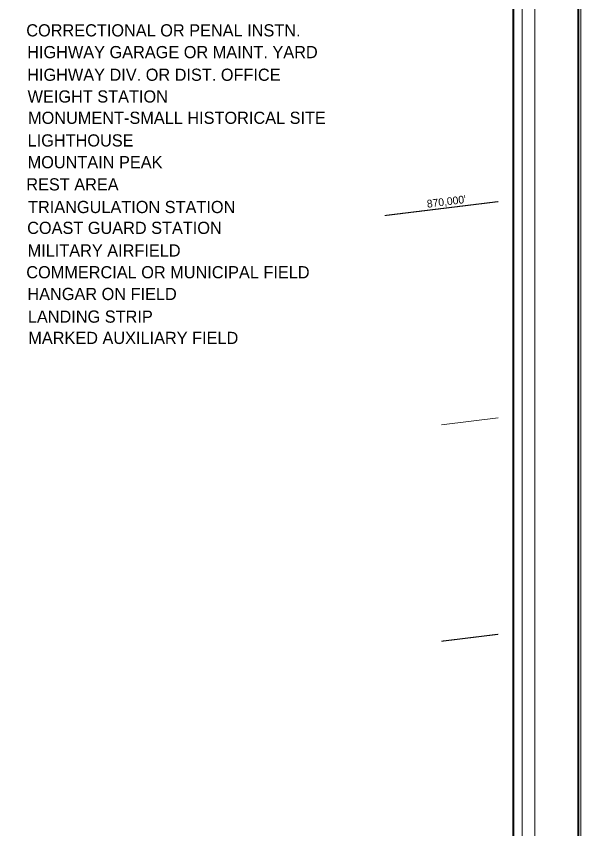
# Model space of a CAD drawing. Extents: x 693957 to 791351, y 251404 to 368399.
# Drawn here: x 782576 to 790588, y 263184 to 274718 of the extents above; entities that cross this region are included whole.
import ezdxf
from ezdxf.enums import TextEntityAlignment as Align

# ---------------------------------------------------------------- set-up
doc = ezdxf.new("R2010")
doc.units = 0
doc.header["$LTSCALE"] = 50
for name, color, linetype, lineweight in [('1', 7, 'Continuous', 25), ('20', 7, 'Continuous', 40), ('61', 7, 'Continuous', 13)]:
    doc.layers.add(name, color=color, linetype=linetype, lineweight=lineweight)

msp = doc.modelspace()

# ---------------------------------------------------------------- linework, layer by layer
at = {"layer": '1', "lineweight": 13}
msp.add_lwpolyline([(790588.08, 251403.71), (693957.44, 251403.71), (693957.44, 307800.75), (790588.08, 307800.75)], close=True, dxfattribs=at)
at = {"layer": '20'}
for points in [[(693992.44, 307765.75), (790553.08, 307765.75), (790553.08, 251438.71), (693992.44, 251438.71)], [(697180.29, 306656.78), (789627.58, 306656.78), (789627.58, 252530.42), (697180.29, 252530.42)]]:
    msp.add_lwpolyline(points, close=True, dxfattribs=at)
at = {"layer": '20', "lineweight": 13}
msp.add_lwpolyline([(696871.1, 306982.25), (696871.1, 252221.14), (697049.66, 252399.82), (697049.66, 306787.42), (789758.18, 306787.42), (789758.18, 252399.82), (697049.66, 252399.82), (696871.1, 252221.14), (789936.76, 252221.14), (789936.76, 306982.25)], close=True, dxfattribs=at)
at = {"layer": '61'}
msp.add_line((788609.85, 268916.74), (789414.35, 269015.52), dxfattribs=at)
for points in [[(789377.54, 272081.89), (789381.51, 272082.38), (789385.48, 272082.87), (789389.45, 272083.36), (789393.42, 272083.84), (789397.39, 272084.33), (789401.36, 272084.82), (789405.33, 272085.31), (789409.3, 272085.79), (789414.35, 272086.41)], [(788198.4, 271937.11), (788202.37, 271937.6), (788206.34, 271938.09), (788210.31, 271938.58), (788214.28, 271939.06), (788218.25, 271939.55), (788222.22, 271940.04), (788226.19, 271940.53), (788230.16, 271941.01), (788234.13, 271941.5), (788238.1, 271941.99), (788242.07, 271942.48), (788246.04, 271942.96), (788250.01, 271943.45), (788253.98, 271943.94), (788257.95, 271944.43), (788261.92, 271944.91), (788265.89, 271945.4), (788269.86, 271945.89), (788273.83, 271946.38), (788277.8, 271946.86), (788281.77, 271947.35), (788285.74, 271947.84), (788289.71, 271948.33), (788293.68, 271948.81), (788297.65, 271949.3), (788301.62, 271949.79), (788305.59, 271950.28), (788309.56, 271950.76), (788313.53, 271951.25), (788317.5, 271951.74), (788321.47, 271952.23), (788325.44, 271952.71), (788329.41, 271953.2), (788333.38, 271953.69), (788337.35, 271954.18), (788341.32, 271954.66), (788345.29, 271955.15), (788349.26, 271955.64), (788353.23, 271956.13), (788357.2, 271956.61), (788361.17, 271957.1), (788365.14, 271957.59), (788369.11, 271958.08), (788373.08, 271958.56), (788377.05, 271959.05), (788381.03, 271959.54), (788385, 271960.03), (788388.97, 271960.51), (788392.94, 271961), (788396.91, 271961.49), (788400.88, 271961.97), (788404.85, 271962.46), (788408.82, 271962.95), (788412.79, 271963.44), (788416.76, 271963.92), (788420.73, 271964.41), (788424.7, 271964.9), (788428.67, 271965.39), (788432.64, 271965.87), (788436.61, 271966.36), (788440.58, 271966.85), (788444.55, 271967.34), (788448.52, 271967.82), (788452.49, 271968.31), (788456.46, 271968.8), (788460.43, 271969.29), (788464.4, 271969.77), (788468.37, 271970.26), (788472.34, 271970.75), (788476.31, 271971.24), (788480.28, 271971.72), (788484.25, 271972.21), (788488.22, 271972.7), (788492.19, 271973.19), (788496.16, 271973.67), (788500.13, 271974.16), (788504.1, 271974.65), (788508.07, 271975.14), (788512.04, 271975.62), (788516.01, 271976.11), (788519.98, 271976.6), (788523.95, 271977.09), (788527.92, 271977.57), (788531.89, 271978.06), (788535.86, 271978.55), (788539.83, 271979.04), (788543.8, 271979.52), (788547.77, 271980.01), (788551.74, 271980.5), (788555.71, 271980.99), (788559.68, 271981.47), (788563.65, 271981.96), (788567.62, 271982.45), (788571.59, 271982.94), (788575.56, 271983.42), (788579.53, 271983.91), (788583.5, 271984.4), (788587.47, 271984.89), (788591.44, 271985.37)], [(788591.44, 271985.37), (788595.42, 271985.86), (788599.39, 271986.35), (788603.36, 271986.84), (788607.33, 271987.32), (788611.3, 271987.81), (788615.27, 271988.3), (788619.24, 271988.79), (788623.21, 271989.27), (788627.18, 271989.76), (788631.15, 271990.25), (788635.12, 271990.74), (788639.09, 271991.22), (788643.06, 271991.71), (788647.03, 271992.2), (788651, 271992.69), (788654.97, 271993.17), (788658.94, 271993.66), (788662.91, 271994.15), (788666.88, 271994.64), (788670.85, 271995.12), (788674.82, 271995.61), (788678.79, 271996.1), (788682.76, 271996.59), (788686.73, 271997.07), (788690.7, 271997.56), (788694.67, 271998.05), (788698.64, 271998.54), (788702.61, 271999.02), (788706.58, 271999.51), (788710.55, 272000), (788714.52, 272000.49), (788718.49, 272000.97), (788722.46, 272001.46), (788726.43, 272001.95), (788730.4, 272002.44), (788734.37, 272002.92), (788738.34, 272003.41), (788742.31, 272003.9), (788746.28, 272004.39), (788750.25, 272004.87), (788754.22, 272005.36), (788758.19, 272005.85), (788762.16, 272006.34), (788766.13, 272006.82), (788770.1, 272007.31), (788774.07, 272007.8), (788778.04, 272008.29), (788782.01, 272008.77), (788785.98, 272009.26), (788789.95, 272009.75), (788793.92, 272010.24), (788797.89, 272010.72), (788801.86, 272011.21), (788805.83, 272011.7), (788809.81, 272012.19), (788813.78, 272012.67), (788817.75, 272013.16), (788821.72, 272013.65), (788825.69, 272014.14), (788829.66, 272014.62), (788833.63, 272015.11), (788837.6, 272015.6), (788841.57, 272016.09), (788845.54, 272016.57), (788849.51, 272017.06), (788853.48, 272017.55), (788857.45, 272018.04), (788861.42, 272018.52), (788865.39, 272019.01), (788869.36, 272019.5), (788873.33, 272019.98), (788877.3, 272020.47), (788881.27, 272020.96), (788885.24, 272021.45), (788889.21, 272021.93), (788893.18, 272022.42), (788897.15, 272022.91), (788901.12, 272023.4), (788905.09, 272023.88), (788909.06, 272024.37), (788913.03, 272024.86), (788917, 272025.35), (788920.97, 272025.83), (788924.94, 272026.32), (788928.91, 272026.81), (788932.88, 272027.3), (788936.85, 272027.78), (788940.82, 272028.27), (788944.79, 272028.76), (788948.76, 272029.25), (788952.73, 272029.73), (788956.7, 272030.22), (788960.67, 272030.71), (788964.64, 272031.2), (788968.61, 272031.68), (788972.58, 272032.17), (788976.55, 272032.66), (788980.52, 272033.15), (788984.49, 272033.63)], [(788984.49, 272033.63), (788988.46, 272034.12), (788992.43, 272034.61), (788996.4, 272035.1), (789000.37, 272035.58), (789004.34, 272036.07), (789008.31, 272036.56), (789012.28, 272037.05), (789016.25, 272037.53), (789020.22, 272038.02), (789024.2, 272038.51), (789028.17, 272039), (789032.14, 272039.48), (789036.11, 272039.97), (789040.08, 272040.46), (789044.05, 272040.95), (789048.02, 272041.43), (789051.99, 272041.92), (789055.96, 272042.41), (789059.93, 272042.9), (789063.9, 272043.38), (789067.87, 272043.87), (789071.84, 272044.36), (789075.81, 272044.85), (789079.78, 272045.33), (789083.75, 272045.82), (789087.72, 272046.31), (789091.69, 272046.8), (789095.66, 272047.28), (789099.63, 272047.77), (789103.6, 272048.26), (789107.57, 272048.75), (789111.54, 272049.23), (789115.51, 272049.72), (789119.48, 272050.21), (789123.45, 272050.7), (789127.42, 272051.18), (789131.39, 272051.67), (789135.36, 272052.16), (789139.33, 272052.65), (789143.3, 272053.13), (789147.27, 272053.62), (789151.24, 272054.11), (789155.21, 272054.6), (789159.18, 272055.08), (789163.15, 272055.57), (789167.12, 272056.06), (789171.09, 272056.55), (789175.06, 272057.03), (789179.03, 272057.52), (789183, 272058.01), (789186.97, 272058.5), (789190.94, 272058.98), (789194.91, 272059.47), (789198.88, 272059.96), (789202.85, 272060.45), (789206.82, 272060.93), (789210.79, 272061.42), (789214.76, 272061.91), (789218.73, 272062.4), (789222.7, 272062.88), (789226.67, 272063.37), (789230.64, 272063.86), (789234.61, 272064.35), (789238.58, 272064.83), (789242.56, 272065.32), (789246.53, 272065.81), (789250.5, 272066.3), (789254.47, 272066.78), (789258.44, 272067.27), (789262.41, 272067.76), (789266.38, 272068.24), (789270.35, 272068.73), (789274.32, 272069.22), (789278.29, 272069.71), (789282.26, 272070.2), (789286.23, 272070.68), (789290.2, 272071.17), (789294.17, 272071.66), (789298.14, 272072.14), (789302.11, 272072.63), (789306.08, 272073.12), (789310.05, 272073.61), (789314.02, 272074.09), (789317.99, 272074.58), (789321.96, 272075.07), (789325.93, 272075.56), (789329.9, 272076.04), (789333.87, 272076.53), (789337.84, 272077.02), (789341.81, 272077.51), (789345.78, 272077.99), (789349.75, 272078.48), (789353.72, 272078.97), (789357.69, 272079.46), (789361.66, 272079.94), (789365.63, 272080.43), (789369.6, 272080.92), (789373.57, 272081.41), (789377.54, 272081.89)], [(787805.35, 271888.85), (787809.32, 271889.34), (787813.29, 271889.83), (787817.26, 271890.32), (787821.23, 271890.8), (787825.2, 271891.29), (787829.17, 271891.78), (787833.14, 271892.27), (787837.11, 271892.75), (787841.08, 271893.24), (787845.05, 271893.73), (787849.02, 271894.22), (787852.99, 271894.7), (787856.96, 271895.19), (787860.93, 271895.68), (787864.9, 271896.17), (787868.87, 271896.65), (787872.84, 271897.14), (787876.81, 271897.63), (787880.78, 271898.12), (787884.75, 271898.6), (787888.72, 271899.09), (787892.69, 271899.58), (787896.66, 271900.07), (787900.63, 271900.55), (787904.6, 271901.04), (787908.57, 271901.53), (787912.54, 271902.02), (787916.51, 271902.5), (787920.48, 271902.99), (787924.45, 271903.48), (787928.42, 271903.97), (787932.39, 271904.45), (787936.36, 271904.94), (787940.33, 271905.43), (787944.3, 271905.91), (787948.28, 271906.4), (787952.24, 271906.89), (787956.22, 271907.38), (787960.19, 271907.86), (787964.16, 271908.35), (787968.13, 271908.84), (787972.1, 271909.33), (787976.07, 271909.82), (787980.04, 271910.3), (787984.01, 271910.79), (787987.98, 271911.28), (787991.95, 271911.76), (787995.92, 271912.25), (787999.89, 271912.74), (788003.86, 271913.23), (788007.83, 271913.71), (788011.8, 271914.2), (788015.77, 271914.69), (788019.74, 271915.18), (788023.71, 271915.66), (788027.68, 271916.15), (788031.65, 271916.64), (788035.62, 271917.13), (788039.59, 271917.61), (788043.56, 271918.1), (788047.53, 271918.59), (788051.5, 271919.08), (788055.47, 271919.56), (788059.44, 271920.05), (788063.41, 271920.54), (788067.38, 271921.03), (788071.35, 271921.51), (788075.32, 271922), (788079.29, 271922.49), (788083.26, 271922.98), (788087.23, 271923.46), (788091.2, 271923.95), (788095.17, 271924.44), (788099.14, 271924.93), (788103.11, 271925.41), (788107.08, 271925.9), (788111.05, 271926.39), (788115.02, 271926.88), (788118.99, 271927.36), (788122.96, 271927.85), (788126.93, 271928.34), (788130.9, 271928.83), (788134.87, 271929.31), (788138.84, 271929.8), (788142.81, 271930.29), (788146.78, 271930.78), (788150.75, 271931.26), (788154.72, 271931.75), (788158.69, 271932.24), (788162.67, 271932.73), (788166.64, 271933.21), (788170.61, 271933.7), (788174.58, 271934.19), (788178.55, 271934.68), (788182.52, 271935.16), (788186.49, 271935.65), (788190.46, 271936.14), (788194.43, 271936.63), (788198.4, 271937.11)], [(788609.85, 265845.85), (788611.83, 265846.1), (788613.82, 265846.34), (788615.8, 265846.59), (788617.79, 265846.83), (788619.77, 265847.07), (788621.76, 265847.32), (788623.74, 265847.56), (788625.73, 265847.8), (788627.71, 265848.05), (788629.7, 265848.29), (788631.68, 265848.53), (788633.67, 265848.78), (788635.65, 265849.02), (788637.64, 265849.27), (788639.62, 265849.51), (788641.61, 265849.75), (788643.59, 265850), (788645.58, 265850.24), (788647.56, 265850.48), (788649.55, 265850.73), (788651.54, 265850.97), (788653.52, 265851.22), (788655.51, 265851.46), (788657.49, 265851.7), (788659.48, 265851.95), (788661.46, 265852.19), (788663.45, 265852.43), (788665.43, 265852.68), (788667.42, 265852.92), (788669.4, 265853.17), (788671.39, 265853.41), (788673.37, 265853.65), (788675.36, 265853.9), (788677.34, 265854.14), (788679.33, 265854.38), (788681.31, 265854.63), (788683.3, 265854.87), (788685.28, 265855.12), (788687.27, 265855.36), (788689.25, 265855.6), (788691.24, 265855.85), (788693.22, 265856.09), (788695.21, 265856.33), (788697.19, 265856.58), (788699.18, 265856.82), (788701.16, 265857.07), (788703.15, 265857.31), (788705.13, 265857.55), (788707.12, 265857.8), (788709.1, 265858.04), (788711.09, 265858.28), (788713.07, 265858.53), (788715.06, 265858.77), (788717.04, 265859.02), (788719.03, 265859.26), (788721.01, 265859.5), (788723, 265859.75), (788724.98, 265859.99), (788726.97, 265860.23), (788728.95, 265860.48), (788730.94, 265860.72), (788732.92, 265860.97), (788734.91, 265861.21), (788736.89, 265861.45), (788738.88, 265861.7), (788740.86, 265861.94), (788742.85, 265862.18), (788744.83, 265862.43), (788746.82, 265862.67), (788748.8, 265862.92), (788750.79, 265863.16), (788752.78, 265863.4), (788754.76, 265863.65), (788756.75, 265863.89), (788758.73, 265864.13), (788760.72, 265864.38), (788762.7, 265864.62), (788764.69, 265864.87), (788766.67, 265865.11), (788768.66, 265865.35), (788770.64, 265865.6), (788772.63, 265865.84), (788774.61, 265866.08), (788776.6, 265866.33), (788778.58, 265866.57), (788780.57, 265866.82), (788782.55, 265867.06), (788784.54, 265867.3), (788786.52, 265867.55), (788788.51, 265867.79), (788790.49, 265868.03), (788792.48, 265868.28), (788794.46, 265868.52), (788796.45, 265868.77), (788798.43, 265869.01), (788800.42, 265869.25), (788802.4, 265869.5), (788804.39, 265869.74), (788806.37, 265869.98)], [(788806.37, 265869.98), (788808.36, 265870.23), (788810.34, 265870.47), (788812.33, 265870.72), (788814.31, 265870.96), (788816.3, 265871.2), (788818.28, 265871.45), (788820.27, 265871.69), (788822.25, 265871.93), (788824.24, 265872.18), (788826.22, 265872.42), (788828.21, 265872.66), (788830.19, 265872.91), (788832.18, 265873.15), (788834.16, 265873.4), (788836.15, 265873.64), (788838.13, 265873.88), (788840.12, 265874.13), (788842.1, 265874.37), (788844.09, 265874.61), (788846.07, 265874.86), (788848.06, 265875.1), (788850.04, 265875.35), (788852.03, 265875.59), (788854.01, 265875.83), (788856, 265876.08), (788857.98, 265876.32), (788859.97, 265876.56), (788861.96, 265876.81), (788863.94, 265877.05), (788865.93, 265877.3), (788867.91, 265877.54), (788869.9, 265877.78), (788871.88, 265878.03), (788873.87, 265878.27), (788875.85, 265878.51), (788877.84, 265878.76), (788879.82, 265879), (788881.81, 265879.25), (788883.79, 265879.49), (788885.78, 265879.73), (788887.76, 265879.98), (788889.75, 265880.22), (788891.73, 265880.46), (788893.72, 265880.71), (788895.7, 265880.95), (788897.69, 265881.2), (788899.67, 265881.44), (788901.66, 265881.68), (788903.64, 265881.93), (788905.63, 265882.17), (788907.61, 265882.41), (788909.6, 265882.66), (788911.58, 265882.9), (788913.57, 265883.15), (788915.55, 265883.39), (788917.54, 265883.63), (788919.52, 265883.88), (788921.51, 265884.12), (788923.49, 265884.36), (788925.48, 265884.61), (788927.46, 265884.85), (788929.45, 265885.1), (788931.43, 265885.34), (788933.42, 265885.58), (788935.4, 265885.83), (788937.39, 265886.07), (788939.37, 265886.31), (788941.36, 265886.56), (788943.34, 265886.8), (788945.33, 265887.05), (788947.31, 265887.29), (788949.3, 265887.53), (788951.28, 265887.78), (788953.27, 265888.02), (788955.25, 265888.26), (788957.24, 265888.51), (788959.22, 265888.75), (788961.21, 265889), (788963.19, 265889.24), (788965.18, 265889.48), (788967.17, 265889.73), (788969.15, 265889.97), (788971.14, 265890.21), (788973.12, 265890.46), (788975.11, 265890.7), (788977.09, 265890.95), (788979.08, 265891.19), (788981.06, 265891.43), (788983.05, 265891.68), (788985.03, 265891.92), (788987.02, 265892.16), (788989, 265892.41), (788990.99, 265892.65), (788992.97, 265892.9), (788994.96, 265893.14), (788996.94, 265893.38), (788998.93, 265893.63), (789000.91, 265893.87), (789002.9, 265894.11)], [(789002.9, 265894.11), (789004.88, 265894.36), (789006.87, 265894.6), (789008.85, 265894.85), (789010.84, 265895.09), (789012.82, 265895.33), (789014.81, 265895.58), (789016.79, 265895.82), (789018.78, 265896.06), (789020.76, 265896.31), (789022.75, 265896.55), (789024.73, 265896.79), (789026.72, 265897.04), (789028.7, 265897.28), (789030.69, 265897.53), (789032.67, 265897.77), (789034.66, 265898.01), (789036.64, 265898.26), (789038.63, 265898.5), (789040.61, 265898.74), (789042.6, 265898.99), (789044.58, 265899.23), (789046.57, 265899.48), (789048.55, 265899.72), (789050.54, 265899.96), (789052.52, 265900.21), (789054.51, 265900.45), (789056.49, 265900.69), (789058.48, 265900.94), (789060.46, 265901.18), (789062.45, 265901.43), (789064.43, 265901.67), (789066.42, 265901.91), (789068.4, 265902.16), (789070.39, 265902.4), (789072.37, 265902.64), (789074.36, 265902.89), (789076.34, 265903.13), (789078.33, 265903.38), (789080.32, 265903.62), (789082.3, 265903.86), (789084.29, 265904.11), (789086.27, 265904.35), (789088.26, 265904.59), (789090.24, 265904.84), (789092.23, 265905.08), (789094.21, 265905.33), (789096.2, 265905.57), (789098.18, 265905.81), (789100.17, 265906.06), (789102.15, 265906.3), (789104.14, 265906.54), (789106.12, 265906.79), (789108.11, 265907.03), (789110.09, 265907.28), (789112.08, 265907.52), (789114.06, 265907.76), (789116.05, 265908.01), (789118.03, 265908.25), (789120.02, 265908.49), (789122, 265908.74), (789123.99, 265908.98), (789125.97, 265909.23), (789127.96, 265909.47), (789129.94, 265909.71), (789131.93, 265909.96), (789133.91, 265910.2), (789135.9, 265910.44), (789137.88, 265910.69), (789139.87, 265910.93), (789141.85, 265911.18), (789143.84, 265911.42), (789145.82, 265911.66), (789147.81, 265911.91), (789149.79, 265912.15), (789151.78, 265912.39), (789153.76, 265912.64), (789155.75, 265912.88), (789157.73, 265913.13), (789159.72, 265913.37), (789161.7, 265913.61), (789163.69, 265913.86), (789165.67, 265914.1), (789167.66, 265914.34), (789169.64, 265914.59), (789171.63, 265914.83), (789173.61, 265915.08), (789175.6, 265915.32), (789177.58, 265915.56), (789179.57, 265915.81), (789181.56, 265916.05), (789183.54, 265916.29), (789185.53, 265916.54), (789187.51, 265916.78), (789189.5, 265917.03), (789191.48, 265917.27), (789193.47, 265917.51), (789195.45, 265917.76), (789197.44, 265918), (789199.42, 265918.24)], [(789199.42, 265918.24), (789201.41, 265918.49), (789203.39, 265918.73), (789205.38, 265918.98), (789207.36, 265919.22), (789209.35, 265919.46), (789211.33, 265919.71), (789213.32, 265919.95), (789215.3, 265920.19), (789217.29, 265920.44), (789219.27, 265920.68), (789221.26, 265920.93), (789223.24, 265921.17), (789225.23, 265921.41), (789227.21, 265921.66), (789229.2, 265921.9), (789231.18, 265922.14), (789233.17, 265922.39), (789235.15, 265922.63), (789237.14, 265922.88), (789239.12, 265923.12), (789241.11, 265923.36), (789243.09, 265923.61), (789245.08, 265923.85), (789247.06, 265924.09), (789249.05, 265924.34), (789251.03, 265924.58), (789253.02, 265924.83), (789255, 265925.07), (789256.99, 265925.31), (789258.97, 265925.56), (789260.96, 265925.8), (789262.94, 265926.04), (789264.93, 265926.29), (789266.91, 265926.53), (789268.9, 265926.78), (789270.88, 265927.02), (789272.87, 265927.26), (789274.85, 265927.51), (789276.84, 265927.75), (789278.82, 265927.99), (789280.81, 265928.24), (789282.79, 265928.48), (789284.78, 265928.72), (789286.76, 265928.97), (789288.75, 265929.21), (789290.73, 265929.46), (789292.72, 265929.7), (789294.71, 265929.94), (789296.69, 265930.19), (789298.68, 265930.43), (789300.66, 265930.67), (789302.65, 265930.92), (789304.63, 265931.16), (789306.62, 265931.41), (789308.6, 265931.65), (789310.59, 265931.89), (789312.57, 265932.14), (789314.56, 265932.38), (789316.54, 265932.62), (789318.53, 265932.87), (789320.51, 265933.11), (789322.5, 265933.36), (789324.48, 265933.6), (789326.47, 265933.84), (789328.45, 265934.09), (789330.44, 265934.33), (789332.42, 265934.57), (789334.41, 265934.82), (789336.39, 265935.06), (789338.38, 265935.31), (789340.36, 265935.55), (789342.35, 265935.79), (789344.33, 265936.04), (789346.32, 265936.28), (789348.3, 265936.52), (789350.29, 265936.77), (789352.27, 265937.01), (789354.26, 265937.26), (789356.24, 265937.5), (789358.23, 265937.74), (789360.21, 265937.99), (789362.2, 265938.23), (789364.18, 265938.47), (789366.17, 265938.72), (789368.15, 265938.96), (789370.14, 265939.21), (789372.12, 265939.45), (789374.11, 265939.69), (789376.09, 265939.94), (789378.08, 265940.18), (789380.06, 265940.42), (789382.05, 265940.67), (789384.03, 265940.91), (789386.02, 265941.16), (789388, 265941.4), (789389.99, 265941.64), (789391.97, 265941.89), (789393.96, 265942.13), (789395.94, 265942.37)], [(789395.94, 265942.37), (789397.93, 265942.62), (789399.92, 265942.86), (789401.9, 265943.11), (789403.89, 265943.35), (789405.87, 265943.59), (789407.86, 265943.84), (789409.84, 265944.08), (789411.83, 265944.32), (789414.35, 265944.63)]]:
    msp.add_lwpolyline(points, dxfattribs=at)

# ---------------------------------------------------------------- texts
at = {"layer": '20'}
for s, p in [('CORRECTIONAL OR PENAL INSTN.', (782718.51, 274431.62)), ('HIGHWAY GARAGE OR MAINT. YARD', (782731.1, 274122.91)), ('HIGHWAY DIV. OR DIST. OFFICE', (782731.1, 273801.61)), ('WEIGHT STATION', (782737.4, 273492.9)), ('MONUMENT-SMALL HISTORICAL SITE', (782743.7, 273190.49)), ('LIGHTHOUSE', (782737.4, 272869.19)), ('MOUNTAIN PEAK', (782737.4, 272560.48)), ('REST AREA', (782718.51, 272245.47)), ('TRIANGULATION STATION', (782743.7, 271924.17)), ('COAST GUARD STATION', (782731.1, 271628.06)), ('MILITARY AIRFIELD', (782737.4, 271306.75)), ('COMMERCIAL OR MUNICIPAL FIELD', (782718.51, 270998.05)), ('HANGAR ON FIELD', (782734.25, 270689.34)), ('LANDING STRIP', (782740.55, 270368.03)), ('MARKED AUXILIARY FIELD', (782746.85, 270065.63))]:
    msp.add_text(s, height=172.9, dxfattribs=at).set_placement(p)
at = {"layer": '61'}
msp.add_text("870,000'", height=110, rotation=7, dxfattribs=at).set_placement((788688.4, 272033.64), align=Align.CENTER)

doc.saveas('drawing.dxf')
